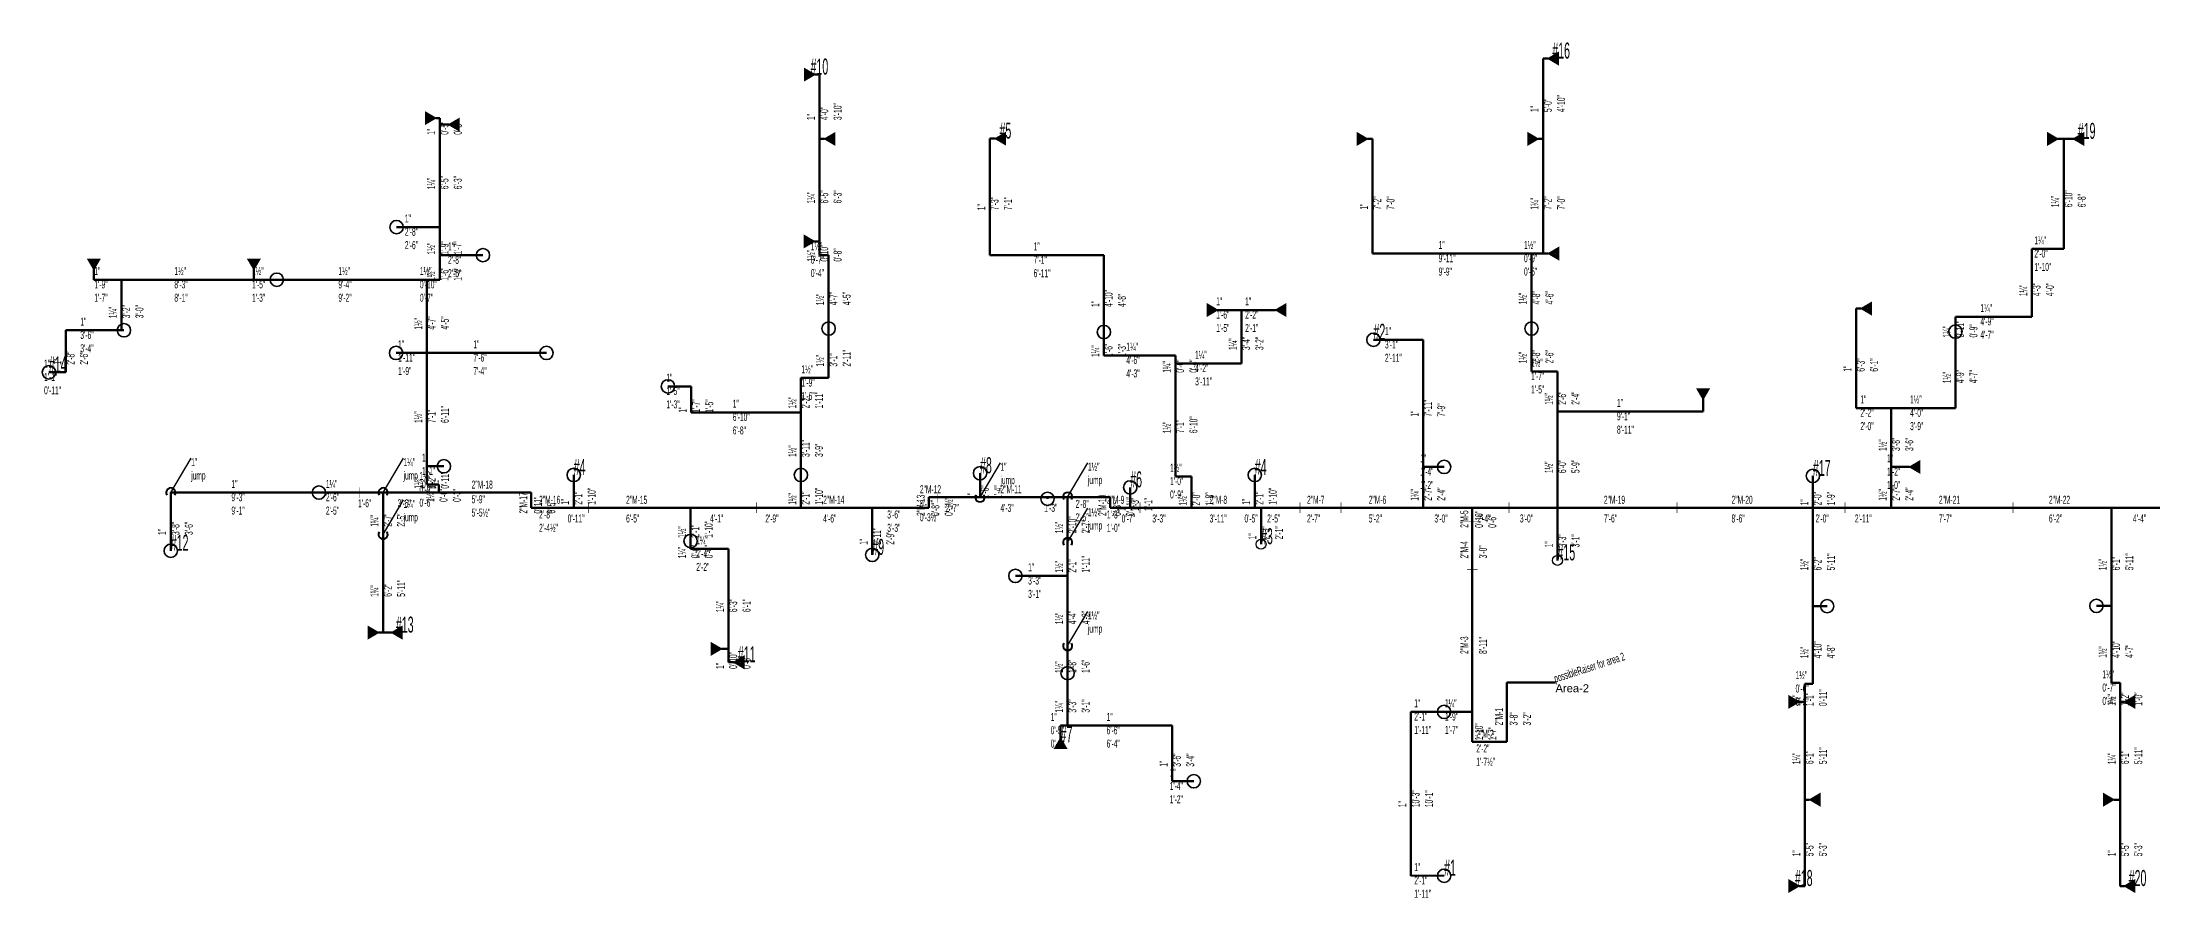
# Model space of a CAD drawing. Header units: inches. Extents: x -2802 to 2433, y -7056 to -2017.
# Drawn here: x -1643 to -60, y -4016 to -3375 of the extents above; entities that cross this region are included whole.
import ezdxf

# ---------------------------------------------------------------- set-up
doc = ezdxf.new("R2010")
doc.units = ezdxf.units.IN
doc.header["$LTSCALE"] = 0.5
doc.header["$MEASUREMENT"] = 0
doc.set_wipeout_variables(frame=1)
for name, color, linetype, lineweight in [('SPRK-COUPLING', 7, 'Continuous', 40), ('SPRK-CUTS', 7, 'Continuous', 0), ('sprk-hd-sw', 7, 'Continuous', 30), ('SPRK-HD-UP', 7, 'Continuous', 30), ('sprk-pbl', 6, 'Continuous', 60), ('sprk-pmn', 1, 'Continuous', 70), ('sprk-ref-hds', 4, 'Continuous', 35)]:
    doc.layers.add(name, color=color, linetype=linetype, lineweight=lineweight)
doc.styles.add('SPRK-CUTS-1-4', font='arial.ttf', dxfattribs={"width": 0.475, "height": 6})

# ---------------------------------------------------------------- blocks, each defined once
blk = doc.blocks.new('sprk-hd-sw')
at = {"layer": 'sprk-hd-sw', "const_width": 3}
blk.add_lwpolyline([(-2.1, 0), (-6.7, 2.7), (-6.7, -2.7)], close=True, dxfattribs=at)
at = {"layer": 'sprk-hd-sw'}
blk.add_circle((0, 0), 0.305, dxfattribs=at)
blk = doc.blocks.new('SPRK-HD-UP')
at = {"layer": 'SPRK-HD-UP'}
blk.add_circle((0, 0), 3.75, dxfattribs=at)
at = {"color": 255, "lineweight": 0}
blk.add_wipeout([(3, 0), (2.9, 0.8), (2.5, 1.6), (2, 2.2), (1.2, 2.7), (0.1, 3), (-0.7, 2.9), (-1.3, 2.7), (-1.9, 2.3), (-2.3, 2), (-2.5, 1.7), (-2.8, 1.1), (-2.9, 0.5), (-3, -0.3), (-2.7, -1.3), (-2.2, -2.1), (-1.5, -2.6), (-0.9, -2.9), (0.1, -3), (1.1, -2.8), (1.9, -2.3), (2.4, -1.8), (2.8, -1.1), (3, -0.4)], dxfattribs=at).dxf.layer = 'SPRK-HD-UP'
blk = doc.blocks.new('AREA-CONFIG')
at = {"layer": 'SPRK-CUTS', "style": 'SPRK-CUTS-1-4', "flags": 1}
for tag, p in [('AREA-ID', (0, 0)), ('MAIN-LABEL', (0, -14.4)), ('MAIN-START-NO', (0, -21.6)), ('BRANCH-LABEL', (0, -28.8)), ('BRANCH-START-NO', (0, -36)), ('CUT-LONGER-THAN', (0, -50.4)), ('IGNORE-SHORTER-THAN', (0, -43.2)), ('CUT-BRANCH-INTO', (0, -57.6)), ('CUT-MAIN-INTO', (0, -64.8)), ('MAIN-CUT-CLEARANCE', (0, -72))]:
    blk.add_attdef(tag, p, '', height=6, dxfattribs=at)
at = {"layer": 'SPRK-CUTS', "style": 'SPRK-CUTS-1-4'}
blk.add_attdef('AREA-NAME', (0, -7.2), '', height=6, dxfattribs=at)
blk = doc.blocks.new('coupling')
at = {"layer": 'SPRK-COUPLING', "const_width": 0.4}
for points in [[(-4, 0), (4, 0)], [(0, 4), (0, -4)]]:
    blk.add_lwpolyline(points, dxfattribs=at)

msp = doc.modelspace()

# ---------------------------------------------------------------- linework, layer by layer
for p, q in [((-1546.4, -3712.8), (-1531.1, -3687)), ((-1387.2, -3712.8), (-1371.9, -3687)), ((-939.6, -3716.3), (-924.3, -3690.5)), ((-873.9, -3716.2), (-858.7, -3690.4)), ((-1387.2, -3744.1), (-1371.9, -3718.3)), ((-873.9, -3750.3), (-858.7, -3724.5)), ((-873.9, -3827.6), (-858.7, -3801.8))]:
    msp.add_line(p, q)
at = {"layer": 'sprk-pbl'}
for p, q in [((-1059.9, -3399.6), (-1063.5, -3399.6)), ((-1059.9, -3524.6), (-1059.9, -3399.6)), ((-513.7, -3387.6), (-517.4, -3387.6)), ((-517.4, -3387.6), (-517.4, -3533.7)), ((-1344.7, -3432.2), (-1347.7, -3432.2)), ((-1344.7, -3513.9), (-1344.7, -3432.2)), ((-1338, -3437.1), (-1344.7, -3437.1)), ((-1056.2, -3447.8), (-1059.9, -3447.8)), ((-928.2, -3447.6), (-932.2, -3447.6)), ((-932.2, -3447.6), (-932.2, -3534.9)), ((-649, -3447.8), (-645.3, -3447.8)), ((-645.3, -3447.8), (-645.3, -3533.7)), ((-521, -3447.8), (-517.4, -3447.8)), ((-131.3, -3447.8), (-119.5, -3447.8)), ((-127, -3447.8), (-127, -3530.2)), ((-1377.1, -3513.9), (-1344.7, -3513.9)), ((-1344.7, -3513.9), (-1344.7, -3553.3)), ((-1063.7, -3524.6), (-1059.9, -3524.6)), ((-1059.9, -3524.6), (-1059.9, -3534.8)), ((-1312.3, -3534.9), (-1344.7, -3534.9)), ((-1059.9, -3534.8), (-1053.1, -3534.8)), ((-1053.1, -3534.8), (-1053.1, -3626.9)), ((-932.2, -3534.9), (-846.7, -3534.9)), ((-846.7, -3534.9), (-846.7, -3610)), ((-645.3, -3533.7), (-513.5, -3533.7)), ((-526.1, -3533.7), (-526.1, -3622)), ((-127, -3530.2), (-150.9, -3530.2)), ((-150.9, -3530.2), (-150.9, -3581)), ((-1604.1, -3545.7), (-1604.1, -3553.3)), ((-1604.1, -3553.3), (-1484.1, -3553.3)), ((-1583.4, -3591.2), (-1583.4, -3553.3)), ((-1484.1, -3553.3), (-1484.1, -3545.7)), ((-1484.1, -3553.3), (-1344.7, -3553.3)), ((-1354.4, -3553.3), (-1354.4, -3706.8)), ((-761.5, -3576), (-718, -3576)), ((-743.6, -3576), (-743.6, -3616)), ((-279, -3574.9), (-282.7, -3574.9)), ((-282.7, -3574.9), (-282.7, -3649.5)), ((-1583.4, -3591.2), (-1625, -3591.2)), ((-1625, -3591.2), (-1625, -3622.7)), ((-1581.5, -3591.2), (-1583.4, -3591.2)), ((-150.9, -3581), (-208.2, -3581)), ((-208.2, -3581), (-208.2, -3649.5)), ((-1377.5, -3608.2), (-1354.4, -3608.2)), ((-1354.4, -3608.2), (-1264.7, -3608.2)), ((-644.6, -3598.3), (-607.3, -3598.3)), ((-607.3, -3598.3), (-607.3, -3724.2)), ((-1625, -3622.7), (-1637.8, -3622.7)), ((-793.1, -3610), (-846.7, -3610)), ((-793.1, -3610), (-793.1, -3700.7)), ((-793.1, -3616), (-743.6, -3616)), ((-526.1, -3622), (-506.6, -3622)), ((-506.6, -3622), (-506.6, -3724.2)), ((-1173.6, -3633.2), (-1156.1, -3633.2)), ((-1156.1, -3633.2), (-1156.1, -3652.7)), ((-1073.9, -3724.2), (-1073.9, -3626.9)), ((-1053.1, -3626.9), (-1073.9, -3626.9)), ((-1156.1, -3652.7), (-1073.9, -3652.7)), ((-397.4, -3652.1), (-506.6, -3652.1)), ((-397.4, -3642.9), (-397.4, -3652.1)), ((-282.7, -3649.5), (-208.2, -3649.5)), ((-256.3, -3724.2), (-256.3, -3649.5)), ((-1341.6, -3693.1), (-1354.4, -3693.1)), ((-1244.3, -3699.6), (-1244.3, -3724.2)), ((-939.6, -3698.3), (-939.6, -3716.3)), ((-793.1, -3700.7), (-781.1, -3700.7)), ((-781.1, -3700.7), (-781.1, -3724.2)), ((-733.6, -3699.6), (-733.6, -3724.2)), ((-591.6, -3693.6), (-607.3, -3693.6)), ((-315.1, -3700.3), (-315.1, -3724.2)), ((-242.6, -3693.6), (-256.3, -3693.6)), ((-1404.9, -3712.8), (-1546.4, -3712.8)), ((-1546.4, -3756.4), (-1546.4, -3712.8)), ((-1387.2, -3817.7), (-1387.2, -3712.8)), ((-1354.4, -3706.8), (-1345.4, -3706.8)), ((-1345.4, -3706.8), (-1345.4, -3712.8)), ((-889, -3716.3), (-889, -3717.5)), ((-873.9, -3716.3), (-873.9, -3887.4)), ((-827, -3708.9), (-827, -3724.2)), ((-1156.6, -3755), (-1156.6, -3724.2)), ((-1020.4, -3759.5), (-1020.4, -3724.2)), ((-315.1, -3856.1), (-315.1, -3724.2)), ((-91.3, -3855.4), (-91.3, -3724.2)), ((-1128.2, -3755), (-1156.6, -3755)), ((-1128.2, -3839.9), (-1128.2, -3755)), ((-913.1, -3775.2), (-873.9, -3775.2)), ((-304.4, -3797.9), (-315.1, -3797.9)), ((-102.5, -3797.7), (-91.3, -3797.7)), ((-1390.6, -3817.7), (-1380.5, -3817.7)), ((-1133.4, -3829.9), (-1128.2, -3829.9)), ((-1124.4, -3839.9), (-1128.2, -3839.9)), ((-321.1, -3869.6), (-321.1, -3856.1)), ((-321.1, -3856.1), (-315.1, -3856.1)), ((-84.6, -3855.4), (-91.3, -3855.4)), ((-84.6, -4007.6), (-84.6, -3855.4)), ((-570.5, -3877.1), (-616.5, -3877.1)), ((-616.5, -3999.9), (-616.5, -3877.2)), ((-321.1, -3869.6), (-325.4, -3869.6)), ((-321.1, -4007.6), (-321.1, -3869.6)), ((-81.5, -3869.6), (-84.6, -3869.6)), ((-795.5, -3887.4), (-879.2, -3887.4)), ((-879.2, -3896.8), (-879.2, -3887.4)), ((-795.5, -3929.1), (-795.5, -3887.4)), ((-779.3, -3929.1), (-795.5, -3929.1)), ((-317.8, -3942.9), (-321.1, -3942.9)), ((-89.4, -3942.9), (-84.6, -3942.9)), ((-616.5, -3999.9), (-591.6, -3999.8)), ((-325.4, -4007.6), (-321.1, -4007.6)), ((-81.5, -4007.6), (-84.6, -4007.6))]:
    msp.add_line(p, q, dxfattribs=at)
at = {"layer": 'sprk-pbl', "lineweight": 40}
for centre, start, end in [((-1546.4, -3712.8), 327.0037, 212.9963), ((-1387.2, -3712.8), 327.0037, 212.9963), ((-939.6, -3716.3), 147.0037, 32.9963), ((-873.9, -3716.2), 327.0037, 212.9963), ((-1387.2, -3744.1), 147.0037, 32.9963), ((-873.9, -3750.3), 327.0037, 212.9963), ((-873.9, -3827.6), 147.0037, 32.9963)]:
    msp.add_arc(centre, 3.5, start, end, dxfattribs=at)
at = {"layer": 'sprk-pmn'}
for p, q in [((-1404.9, -3712.8), (-1276.1, -3712.8)), ((-1276.1, -3712.8), (-1276.1, -3724.2)), ((-978.1, -3716.3), (-842, -3716.3)), ((-978.1, -3716.3), (-978.1, -3724.2)), ((-842, -3716.3), (-842, -3724.2)), ((-1276.1, -3724.2), (-978.1, -3724.2)), ((-842, -3724.2), (-570.5, -3724.2)), ((-570.5, -3899.5), (-570.5, -3724.2)), ((-570.5, -3724.2), (696.3, -3724.2)), ((-544.5, -3899.5), (-544.5, -3855.1)), ((-544.5, -3855.1), (-508.1, -3855.2)), ((-544.5, -3899.5), (-570.5, -3899.5))]:
    msp.add_line(p, q, dxfattribs=at)
at = {"layer": 'sprk-ref-hds'}
for centre in [(-1377.1, -3513.9), (-1312.3, -3534.9), (-1466.9, -3553.3), (-1581.5, -3591.2), (-1053.1, -3589.9), (-846.7, -3592.5), (-526.1, -3589.9), (-208.2, -3592.2), (-1377.5, -3608.2), (-1264.7, -3608.2), (-644.6, -3598.3), (-1637.8, -3622.7), (-1173.6, -3633.2), (-1341.6, -3693.1), (-1244.3, -3699.6), (-1073.9, -3699.6), (-939.6, -3698.3), (-733.6, -3699.6), (-591.6, -3693.6), (-315.1, -3700.3), (-1435.3, -3712.8), (-889, -3717.5), (-827, -3708.9), (-1156.6, -3749.1), (-1546.4, -3756.4), (-1020.4, -3759.5), (-913.1, -3775.2), (-304.4, -3797.9), (-102.5, -3797.7), (-873.9, -3848.1), (-591.6, -3877.1), (-779.3, -3929.1), (-591.6, -3999.9)]:
    msp.add_circle(centre, 5, dxfattribs=at)

# ---------------------------------------------------------------- block references
for p in [(-971.2, -3716.3), (-1233.3, -3724.2), (-1107.3, -3724.2), (-819.7, -3724.2), (-699.7, -3724.2), (-669, -3724.2), (-570.5, -3734.2), (-543, -3724.2), (-417, -3724.2), (-291, -3724.2), (-165, -3724.2), (-570.5, -3770.3)]:
    msp.add_blockref('coupling', p)
at = {"layer": 'SPRK-COUPLING'}
msp.add_blockref('coupling', (-1404.9, -3712.8), dxfattribs=at)
at = {"layer": 'SPRK-CUTS'}
msp.add_blockref('AREA-CONFIG', (-508.1, -3855.2), dxfattribs=at).add_auto_attribs({'AREA-NAME': 'Area-2'})
at = {"layer": 'sprk-hd-sw'}
for p, rotation in [((-513.7, -3387.6), 180), ((-1338, -3437.1), 180), ((-1056.2, -3447.8), 180), ((-928.2, -3447.6), 180), ((-119.8, -3447.8), 180), ((-513.5, -3533.7), 180), ((-1604.1, -3545.7), 270), ((-1484.1, -3545.7), 270), ((-718, -3576), 180), ((-279, -3574.9), 180), ((-397.4, -3642.9), 270), ((-242.6, -3693.6), 180), ((-1380.8, -3817.7), 180), ((-1124.4, -3839.9), 180), ((-81.5, -3869.6), 180), ((-879.2, -3896.8), 89.99999999999999), ((-317.5, -3942.9), 180), ((-81.5, -4007.6), 180)]:
    msp.add_blockref('sprk-hd-sw', p, dxfattribs=dict(at, rotation=rotation))
for p in [(-1063.5, -3399.6), (-1347.7, -3432.2), (-649, -3447.8), (-521, -3447.8), (-131.3, -3447.8), (-1063.7, -3524.6), (-761.5, -3576), (-1390.6, -3817.7), (-1133.4, -3829.9), (-325.4, -3869.6), (-89.4, -3942.9), (-325.4, -4007.6)]:
    msp.add_blockref('sprk-hd-sw', p, dxfattribs=at)
at = {"layer": 'SPRK-HD-UP'}
for p in [(-728.9, -3751.5), (-506.6, -3763.6)]:
    msp.add_blockref('SPRK-HD-UP', p, dxfattribs=at)

# ---------------------------------------------------------------- texts
at = {"style": 'SPRK-CUTS-1-4', "width": 0.475}
for s, height, p in [('#16', 12, (-510.5, -3387.6)), ('#10', 12, (-1066.7, -3399.6)), ('#5', 12, (-925, -3447.6)), ('#19', 12, (-116.5, -3447.8)), ('#2', 12, (-644.6, -3598.3)), ('#14', 12, (-1637.8, -3622.7)), ('#8', 12, (-939.6, -3698.3)), ('#4', 12, (-1244.3, -3699.6)), ('#6', 12, (-827, -3708.9)), ('#4', 12, (-733.6, -3699.6)), ('#17', 12, (-315.1, -3700.3)), ('1\'-6"', 6, (-1406, -3723.8)), ('3\'-6"', 6, (-1376.3, -3723.8)), ('2"M-18', 6, (-1320.8, -3709.8)), ('2"M-16', 6, (-1270.2, -3721.2)), ('2"M-15', 6, (-1205, -3721.2)), ('2"M-14', 6, (-1057.2, -3721.2)), ('2"M-12', 6, (-984.7, -3713.3)), ('2"M-11', 6, (-924.3, -3713.3)), ('2"M-9', 6, (-844.5, -3721.2)), ('2"M-8', 6, (-767.4, -3721.2)), ('2"M-7', 6, (-694.4, -3721.2)), ('2"M-6', 6, (-648.1, -3721.2)), ('2"M-19', 6, (-471.8, -3721.2)), ('2"M-20', 6, (-376.1, -3721.2)), ('2"M-21', 6, (-220.6, -3721.2)), ('2"M-22', 6, (-138.1, -3721.2)), ('0\'-11"', 6, (-1248.8, -3735.2)), ('6\'-5"', 6, (-1205, -3735.2)), ('4\'-1"', 6, (-1142, -3735.2)), ('2\'-9"', 6, (-1100.6, -3735.2)), ('4\'-6"', 6, (-1057.2, -3735.2)), ('2\'-7"', 6, (-965.4, -3727.3)), ('4\'-3"', 6, (-924.3, -3727.3)), ('0\'-7"', 6, (-833.4, -3735.2)), ('3\'-3"', 6, (-810.4, -3735.2)), ('3\'-11"', 6, (-767.4, -3735.2)), ('0\'-5"', 6, (-741.3, -3735.2)), ('2\'-5"', 6, (-724.3, -3735.2)), ('2\'-7"', 6, (-694.4, -3735.2)), ('5\'-2"', 6, (-648.1, -3735.2)), ('3\'-0"', 6, (-598.9, -3735.2)), ('2\'-4"', 6, (-566.7, -3735.2)), ('3\'-0"', 6, (-534.8, -3735.2)), ('7\'-6"', 6, (-471.8, -3735.2)), ('8\'-6"', 6, (-376.1, -3735.2)), ('2\'-0"', 6, (-313.1, -3735.2)), ('2\'-11"', 6, (-283.6, -3735.2)), ('7\'-7"', 6, (-220.6, -3735.2)), ('6\'-2"', 6, (-138.1, -3735.2)), ('4\'-4"', 6, (-75.1, -3735.2)), ('#12', 12, (-1546.4, -3756.4)), ('#9', 12, (-1020.4, -3759.5)), ('#13', 12, (-1377.6, -3817.7)), ('#11', 12, (-1121.2, -3839.9)), ('#7', 12, (-879.2, -3900)), ('2"M-2', 6, (-567.5, -3896.5)), ('#1', 12, (-591.6, -3999.9)), ('#18', 12, (-328.6, -4007.6)), ('#20', 12, (-78.3, -4007.6))]:
    msp.add_text(s, height=height, dxfattribs=at).set_placement(p)
for s, rotation, p in [('2"M-17', 90, (-1279.1, -3728.5)), ('2"M-13', 90, (-981.1, -3730.3)), ('2"M-10', 90, (-845, -3730.3)), ('1\'-3"', 359.8032, (-891.5, -3727.2)), ('2"M-5', 90, (-573.5, -3739.2)), ('2"M-4', 90, (-573.5, -3762.2)), ('3\'-0"', 90, (-559.5, -3762.2)), ('2"M-3', 90, (-573.5, -3833.7)), ('8\'-11"', 90, (-559.5, -3833.7)), ('2"M-1', 90, (-547.5, -3887.3))]:
    msp.add_text(s, height=6, rotation=rotation, dxfattribs=at).set_placement(p)
at = {"color": 6, "style": 'SPRK-CUTS-1-4', "width": 0.475}
msp.add_text('possibleRaiser for area 2', height=6, rotation=18, dxfattribs=at).set_placement((-508.1, -3855.2))
at = {"char_height": 6, "width": 150, "attachment_point": 1, "style": 'SPRK-CUTS-1-4'}
for s, insert, rotation in [('1"\\P5\'-0"\\P4\'-10"', (-526.9, -3427.7), 90), ('1"\\P4\'-0"\\P3\'-10"', (-1069.4, -3433.7), 90), ('1"\\P0\'-5"\\P0\'-3"', (-1354.2, -3444.7), 90), ('1¼"\\P6\'-5"\\P6\'-3"', (-1354.2, -3485.5), 90), ('1¼"\\P6\'-5"\\P6\'-3"', (-1069.4, -3496.2), 90), ('1"\\P7\'-3"\\P7\'-1"', (-941.7, -3501.2), 90), ('1"\\P7\'-2"\\P7\'-0"', (-654.8, -3500.8), 90), ('1¼"\\P7\'-2"\\P7\'-0"', (-526.9, -3500.8), 90), ('1¼"\\P6\'-10"\\P6\'-8"', (-136.5, -3499), 90), ('1½"\\P1\'-9"\\P1\'-7"', (-1354.2, -3534.4), 90), ('1½"\\P0\'-10"\\P0\'-8"', (-1069.4, -3539.7), 90), ('1½"\\P1\'-6"\\P1\'-4"', (-1354.2, -3554.1), 90), ('1¼"\\P4\'-3"\\P4\'-0"', (-160.4, -3565.6), 90), ('1¼"\\P3\'-2"\\P3\'-0"', (-1592.9, -3582.2), 90), ('1½"\\P4\'-7"\\P4\'-5"', (-1062.6, -3572.4), 90), ('1"\\P4\'-10"\\P4\'-8"', (-856.2, -3573.7), 90), ('1½"\\P4\'-8"\\P4\'-6"', (-535.6, -3571.8), 90), ('1½"\\P4\'-7"\\P4\'-5"', (-1363.9, -3590.7), 90), ('1¼"\\P0\'-11"\\P0\'-9"', (-217.7, -3596.6), 90), ('1¼"\\P1\'-6"\\P1\'-3"', (-856.2, -3611.2), 90), ('1¼"\\P3\'-4"\\P3\'-2"', (-753.1, -3606), 90), ('1½"\\P2\'-8"\\P2\'-6"', (-535.6, -3616), 90), ('1"\\P2\'-8"\\P2\'-6"', (-1634.5, -3617), 90), ('1½"\\P3\'-1"\\P2\'-11"', (-1062.6, -3618.4), 90), ('1¼"\\P0\'-6"\\P0\'-4"', (-802.6, -3623), 90), ('1"\\P6\'-3"\\P6\'-1"', (-292.2, -3622.2), 90), ('1½"\\P4\'-9"\\P4\'-7"', (-217.7, -3630.9), 90), ('1½"\\P2\'-2"\\P1\'-11"', (-1083.4, -3649.8), 90), ('1½"\\P2\'-6"\\P2\'-4"', (-516.1, -3647), 90), ('1½"\\P7\'-1"\\P6\'-11"', (-1363.9, -3660.6), 89.9992), ('1"\\P1\'-7"\\P1\'-5"', (-1165.6, -3652.9), 90), ('1"\\P7\'-11"\\P7\'-9"', (-616.8, -3655.9), 90), ('1½"\\P7\'-1"\\P6\'-10"', (-802.6, -3668.3), 90), ('1½"\\P3\'-11"\\P3\'-9"', (-1083.4, -3686.1), 90), ('1½"\\P3\'-8"\\P3\'-6"', (-265.8, -3681.6), 90), ('1½"\\P1\'-2"\\P0\'-11"', (-1363.9, -3709.9), 90), ('1½"\\P6\'-0"\\P5\'-9"', (-516.1, -3698.2), 90), ('1½"\\P0\'-6"\\P0\'-3"', (-1354.9, -3719.8), 90), ('0\'-11"\\P0\'-5"', (-1274.1, -3728.5), 90), ('1"\\P2\'-1"\\P1\'-10"', (-1253.8, -3721.9), 89.9403), ('1½"\\P2\'-1"\\P1\'-10"', (-1083.4, -3721.9), 90), ('1"\\P1\'-6"\\P1\'-4"', (-949.1, -3717.3), 90), ('2\'-8"\\P2\'-5"', (-868, -3718.3), 359.9072), ('1"\\P1\'-3"\\P1\'-1"', (-836.5, -3726.6), 90), ('1½"\\P2\'-0"\\P1\'-8"', (-790.6, -3722.5), 90), ('1"\\P2\'-1"\\P1\'-10"', (-743.1, -3721.9), 90), ('1¼"\\P2\'-7"\\P2\'-4"', (-616.8, -3718.9), 90), ('1"\\P2\'-0"\\P1\'-9"', (-324.6, -3722.3), 90), ('1½"\\P2\'-7"\\P2\'-4"', (-265.8, -3718.9), 90), ('1¼"\\P2\'-7"\\P2\'-5"', (-1396.7, -3738.4), 90), ('0\'-8"\\P0\'-1½"', (-976.1, -3730.3), 90), ('1½"\\P2\'-10"\\P2\'-7"', (-883.4, -3743.3), 90), ('0\'-8"\\P0\'-1½"', (-840, -3730.3), 90), ('0\'-10"\\P0\'-6"', (-568.5, -3739.2), 90), ('1"\\P3\'-8"\\P3\'-6"', (-1555.9, -3744.6), 90), ('1½"\\P2\'-1"\\P1\'-10"', (-1166.1, -3746.7), 90), ('1"\\P2\'-11"\\P2\'-9"', (-1029.9, -3751.9), 90), ('1¼"\\P0\'-6"\\P0\'-4"', (-1166.1, -3762), 90), ('1½"\\P2\'-1"\\P1\'-11"', (-883.4, -3772.8), 90), ('1½"\\P6\'-2"\\P5\'-11"', (-324.6, -3771.1), 90), ('1½"\\P6\'-1"\\P5\'-11"', (-100.8, -3771), 90), ('1¼"\\P6\'-2"\\P5\'-11"', (-1396.7, -3790.9), 90), ('1¼"\\P6\'-3"\\P6\'-1"', (-1137.7, -3802.4), 90), ('1½"\\P4\'-4"\\P4\'-2"', (-883.4, -3811.4), 89.9347), ('1½"\\P4\'-10"\\P4\'-8"', (-324.6, -3837), 90), ('1½"\\P4\'-10"\\P4\'-7"', (-100.8, -3836.6), 90), ('1"\\P0\'-10"\\P0\'-8"', (-1137.7, -3844.9), 90), ('1½"\\P1\'-8"\\P1\'-6"', (-883.4, -3847.9), 90), ('1¼"\\P3\'-3"\\P3\'-1"', (-883.4, -3877.7), 90), ('1½"\\P1\'-1"\\P0\'-11"', (-330.6, -3872.8), 90), ('1½"\\P1\'-2"\\P1\'-0"', (-94.1, -3872.5), 90), ('1\'-10"\\P1\'-7"', (-568.5, -3898.3), 90), ('3\'-8"\\P3\'-2"', (-542.5, -3887.3), 90), ('1¼"\\P6\'-1"\\P5\'-11"', (-330.6, -3916.3), 90), ('1¼"\\P6\'-1"\\P5\'-11"', (-94.1, -3916.3), 90), ('1"\\P3\'-6"\\P3\'-4"', (-805, -3918.2), 90), ('1"\\P10\'-3"\\P10\'-1"', (-626, -3948.5), 90), ('1"\\P5\'-5"\\P5\'-3"', (-330.6, -3985.3), 90), ('1"\\P5\'-5"\\P5\'-3"', (-94.1, -3985.3), 90), ('1"\\P2\'-1"\\P1\'-11"', (-614, -3990.4), 0.0206)]:
    msp.add_mtext(s, dxfattribs=dict(at, insert=insert, rotation=rotation))
for s, insert in [('1"\\P2\'-8"\\P2\'-6"', (-1370.9, -3504.4)), ('1"\\P2\'-8"\\P2\'-6"', (-1338.5, -3525.4)), ('1½"\\P0\'-7"\\P0\'-4"', (-1066.5, -3525.3)), ('1"\\P7\'-1"\\P6\'-11"', (-899.4, -3525.4)), ('1"\\P9\'-11"\\P9\'-9"', (-595.7, -3524.2)), ('1½"\\P0\'-9"\\P0\'-6"', (-531.7, -3524.2)), ('1¼"\\P2\'-0"\\P1\'-10"', (-149, -3520.7)), ('1"\\P1\'-9"\\P1\'-7"', (-1603.7, -3543.8)), ('1½"\\P8\'-3"\\P8\'-1"', (-1543.7, -3543.8)), ('1½"\\P1\'-5"\\P1\'-3"', (-1485.5, -3543.8)), ('1½"\\P9\'-4"\\P9\'-2"', (-1420.7, -3543.8)), ('1½"\\P0\'-10"\\P0\'-7"', (-1359.6, -3543.8)), ('1"\\P1\'-6"\\P1\'-5"', (-762.5, -3566.5)), ('1"\\P2\'-2"\\P2\'-1"', (-740.8, -3566.5)), ('1¼"\\P4\'-9"\\P4\'-7"', (-189.5, -3571.5)), ('1"\\P3\'-6"\\P3\'-4"', (-1614.2, -3581.7)), ('1"\\P3\'-1"\\P2\'-11"', (-636, -3588.8)), ('1"\\P1\'-11"\\P1\'-9"', (-1375.9, -3598.7)), ('1"\\P7\'-6"\\P7\'-4"', (-1319.5, -3598.7)), ('1¼"\\P4\'-6"\\P4\'-3"', (-829.9, -3600.5)), ('1¼"\\P4\'-2"\\P3\'-11"', (-778.3, -3606.5)), ('1"\\P1\'-1"\\P0\'-11"', (-1641.4, -3613.2)), ('1"\\P1\'-5"\\P1\'-3"', (-1174.8, -3623.7)), ('1½"\\P1\'-9"\\P1\'-6"', (-1073.5, -3617.4)), ('1½"\\P1\'-7"\\P1\'-5"', (-526.4, -3612.5)), ('1"\\P6\'-10"\\P6\'-8"', (-1125, -3643.2)), ('1"\\P9\'-1"\\P8\'-11"', (-462, -3642.6)), ('1"\\P2\'-2"\\P2\'-0"', (-279.5, -3640)), ('1½"\\P4\'-0"\\P3\'-9"', (-242.2, -3640)), ('1"\\Pjump', (-1531.1, -3687)), ('1¼"\\Pjump', (-1371.9, -3687)), ('1"\\P1\'-1"\\P0\'-11"', (-1358, -3683.6)), ('1"\\P1\'-4"\\P1\'-2"', (-609.5, -3684.1)), ('1"\\P1\'-2"\\P1\'-0"', (-259.5, -3684.1)), ('1½"\\P0\'-9"\\P0\'-6"', (-1359.9, -3697.3)), ('1"\\Pjump', (-924.3, -3690.5)), ('1½"\\Pjump', (-858.7, -3690.4)), ('1½"\\P1\'-0"\\P0\'-9"', (-797.1, -3691.2)), ('1"\\P9\'-3"\\P9\'-1"', (-1500.9, -3703.3)), ('1¼"\\P2\'-6"\\P2\'-5"', (-1430.1, -3703.3)), ('1¼"\\Pjump', (-1371.9, -3718.3)), ('5\'-9"\\P5\'-5½"', (-1320.8, -3714.8)), ('0\'-7"\\P0\'-3½"', (-984.7, -3718.3)), ('2\'-8"\\P2\'-4½"', (-1270.2, -3726.2)), ('3\'-6"\\P3\'-3"', (-1009.2, -3726.2)), ('1½"\\Pjump', (-858.7, -3724.5)), ('1\'-3"\\P1\'-0"', (-844.5, -3726.2)), ('1¼"\\P2\'-4"\\P2\'-2"', (-1152.4, -3745.5)), ('1"\\P3\'-3"\\P3\'-1"', (-903.5, -3765.7)), ('1½"\\Pjump', (-858.7, -3801.8)), ('1½"\\P0\'-6"\\P0\'-3"', (-328.1, -3846.6)), ('1½"\\P0\'-7"\\P0\'-4"', (-98, -3845.9)), ('1"\\P2\'-1"\\P1\'-11"', (-614, -3867.6)), ('1¼"\\P1\'-9"\\P1\'-7"', (-591, -3867.6)), ('1"\\P0\'-5"\\P0\'-3"', (-886.6, -3877.9)), ('1"\\P6\'-6"\\P6\'-4"', (-844.7, -3877.9)), ('2\'-2"\\P1\'-7½"', (-567.5, -3901.5)), ('1"\\P1\'-4"\\P1\'-2"', (-797.4, -3919.6))]:
    msp.add_mtext(s, dxfattribs=dict(at, insert=insert))

# ---------------------------------------------------------------- next in the draw order: linework, layer by layer
at = {"layer": 'sprk-pbl'}
for p, q in [((-728.9, -3751.5), (-728.9, -3724.2)), ((-506.6, -3763.6), (-506.6, -3724.2))]:
    msp.add_line(p, q, dxfattribs=at)

# ---------------------------------------------------------------- next in the draw order: texts
at = {"style": 'SPRK-CUTS-1-4', "width": 0.475}
for s, p in [('#3', (-728.9, -3751.5)), ('#15', (-506.6, -3763.6))]:
    msp.add_text(s, height=12, dxfattribs=at).set_placement(p)
at = {"char_height": 6, "width": 150, "attachment_point": 1, "rotation": 90, "style": 'SPRK-CUTS-1-4'}
for s, insert in [('1"\\P2\'-3"\\P2\'-1"', (-738.4, -3747.9)), ('1"\\P3\'-3"\\P3\'-1"', (-516.1, -3753.9))]:
    msp.add_mtext(s, dxfattribs=dict(at, insert=insert))

doc.saveas('drawing.dxf')
